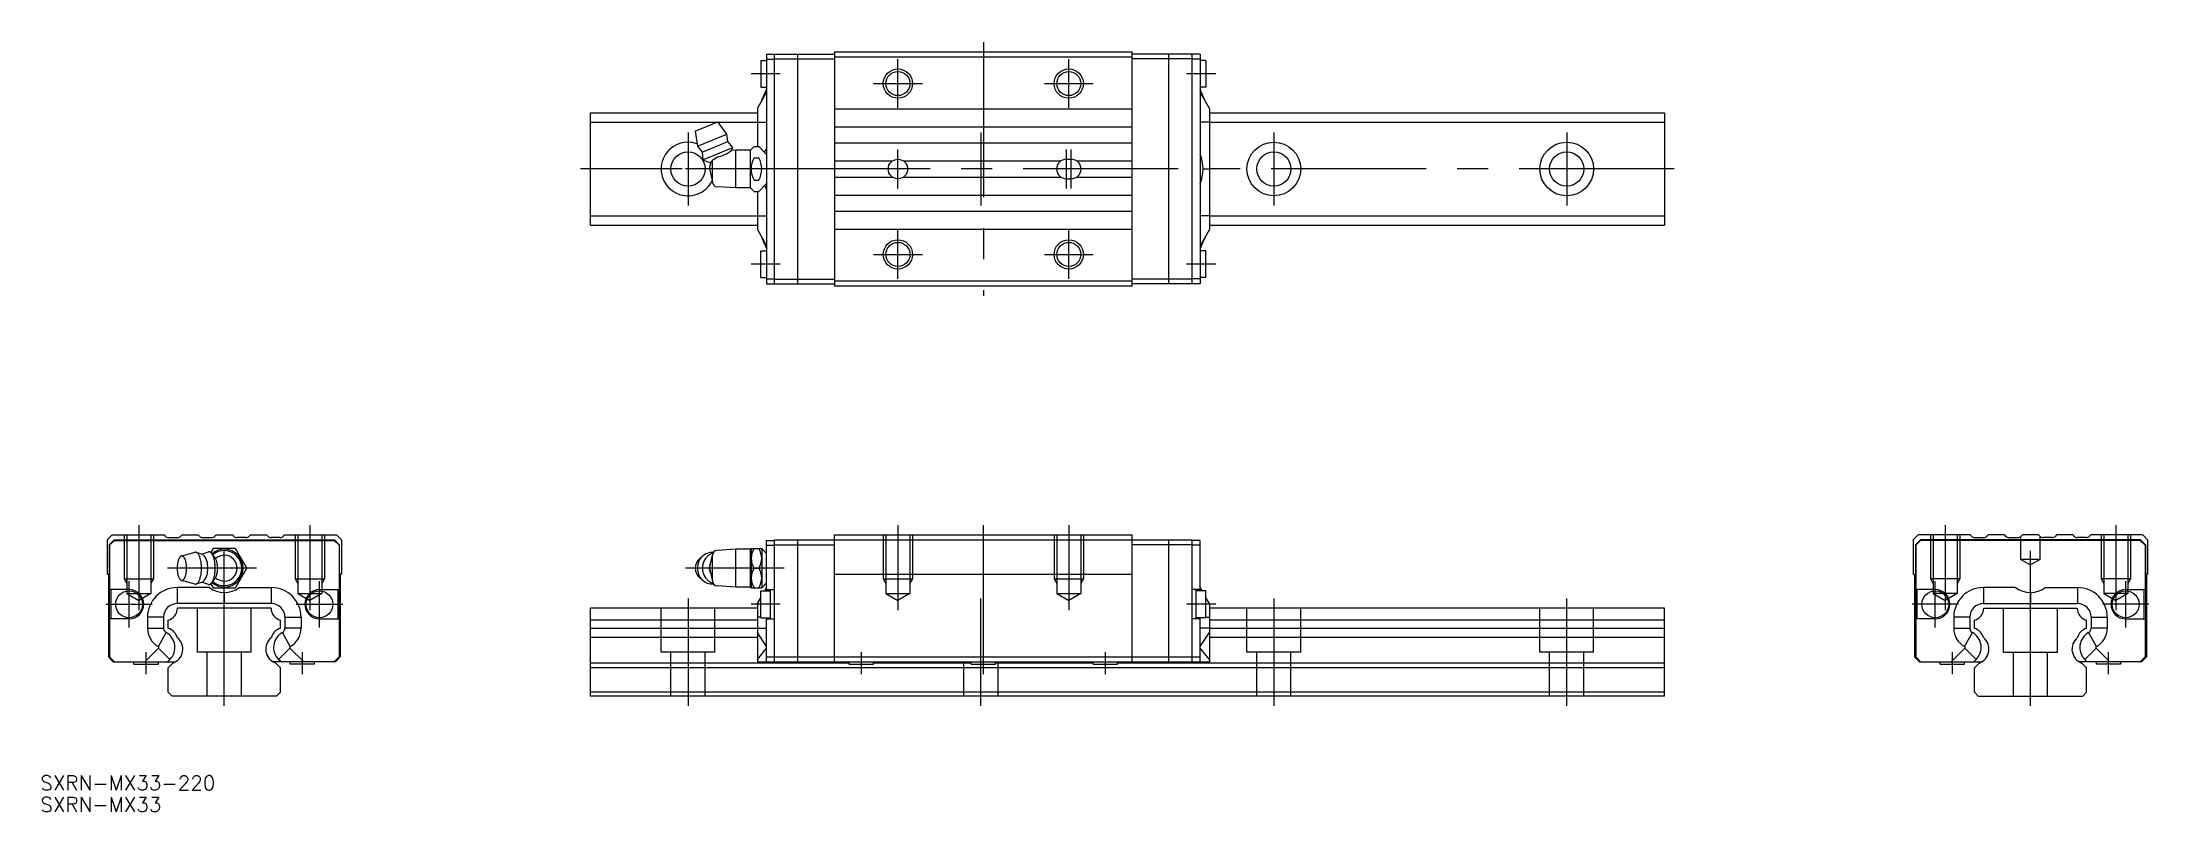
# Model space of a CAD drawing. Extents: x -37 to 394, y -24 to 134.
import ezdxf

# ---------------------------------------------------------------- set-up
doc = ezdxf.new("R2010")
doc.units = 0
doc.linetypes.add('CENTER', pattern=[50.8, 31.75, -6.35, 6.35, -6.35])
doc.linetypes.add('DASHED', pattern=[19.05, 12.7, -6.35])
doc.layers.get('0').update_dxf_attribs({"linetype": 'CONTINUOUS'})
doc.layers.add('CENTER', color=1, linetype='CENTER')
doc.styles.get("Standard").update_dxf_attribs({"font": 'txt.shx', "height": 3, "bigfont": 'bigfont.shx'})

# ---------------------------------------------------------------- blocks, each defined once
blk = doc.blocks.new('*U4')
at = {"color": 7, "linetype": 'CONTINUOUS'}
blk.add_text('SXRN-MX33-220', height=3, dxfattribs=at).set_placement((-37.7, -19.32))
blk = doc.blocks.new('*U5')
at = {"color": 7, "linetype": 'CONTINUOUS'}
blk.add_text('SXRN-MX33', height=3, dxfattribs=at).set_placement((-37.7, -23.75))

msp = doc.modelspace()

# ---------------------------------------------------------------- linework, layer by layer
at = {"color": 7, "linetype": 'CONTINUOUS'}
for p, q in [((109.9, 130.25), (111.1, 130.25)), ((109.9, 130.25), (109.9, 124.75)), ((111.1, 131.5), (111.1, 84.5)), ((111.1, 131.5), (112.7, 131.5)), ((111.1, 130.5), (112.7, 130.5)), ((112.7, 131.55), (125, 131.55)), ((112.7, 84.45), (112.7, 131.55)), ((112.7, 130.55), (125, 130.55)), ((117.5, 84.45), (117.5, 131.55)), ((125, 132), (125, 84)), ((125, 132), (186, 132)), ((125, 131), (186, 131)), ((186, 84), (186, 132)), ((198.3, 131.55), (186, 131.55)), ((198.3, 130.55), (186, 130.55)), ((193.5, 84.45), (193.5, 131.55)), ((198.3, 84.45), (198.3, 131.55)), ((199.9, 131.5), (198.3, 131.5)), ((199.9, 130.5), (198.3, 130.5)), ((199.9, 131.5), (199.9, 84.5)), ((201.1, 130.25), (199.9, 130.25)), ((201.1, 130.25), (201.1, 124.75)), ((109.2, 120.43), (111.1, 123.73)), ((109.9, 124.75), (111.1, 124.75)), ((110.15, 122.08), (111.1, 124.28)), ((201.1, 124.75), (199.9, 124.75)), ((200.85, 122.08), (199.9, 124.28)), ((201.8, 120.43), (199.9, 123.73)), ((75, 119.5), (109.2, 119.5)), ((75, 96.5), (75, 119.5)), ((75, 117.58), (100.98, 117.58)), ((96.49, 115.73), (101.11, 117.64)), ((102.96, 115.16), (101.11, 117.64)), ((101.15, 117.58), (109.2, 117.58)), ((109.2, 120.43), (109.2, 112.62)), ((109.2, 117.63), (111.1, 117.63)), ((125, 120.35), (186, 120.35)), ((125, 116.65), (186, 116.65)), ((201.8, 117.63), (199.9, 117.63)), ((201.8, 120.43), (201.8, 95.57)), ((201.8, 119.5), (295, 119.5)), ((201.8, 117.58), (295, 117.58)), ((295, 119.5), (295, 96.5)), ((96.49, 115.73), (96.94, 112.67)), ((96.94, 112.67), (102.96, 115.16)), ((96.94, 112.67), (97.91, 111.44)), ((97.91, 111.44), (103.14, 113.61)), ((98.01, 109.86), (104.18, 112.42)), ((103.14, 113.61), (102.96, 115.16)), ((104.18, 112.42), (103.14, 113.61)), ((103.91, 111.82), (104.18, 112.42)), ((107.8, 111.88), (108.54, 112.62)), ((108.54, 112.62), (109.48, 112.62)), ((109.48, 112.62), (111.1, 111)), ((125, 113.35), (186, 113.35)), ((97.91, 111.44), (98.01, 109.86)), ((98.01, 109.86), (99.4, 109.36)), ((99.4, 109.36), (99.88, 109.55)), ((99.4, 108), (99.74, 109.5)), ((99.4, 108), (100, 105.35)), ((99.88, 109.55), (100, 109.81)), ((100, 109.81), (100.88, 110.45)), ((100, 105.35), (100, 109.81)), ((104.8, 111.88), (103.91, 111.82)), ((104.8, 104.12), (104.8, 111.88)), ((107.8, 111.88), (104.8, 111.88)), ((107.8, 104.12), (107.8, 111.88)), ((108.54, 110.31), (109.48, 110.31)), ((110.64, 111.46), (111.1, 112.14)), ((125, 109.65), (136.87, 109.65)), ((139.13, 109.65), (171.37, 109.65)), ((172.5, 110), (173.5, 110)), ((174.63, 109.65), (186, 109.65)), ((200.49, 108), (201.8, 108)), ((104.8, 104.12), (100.94, 104.35)), ((107.8, 104.12), (104.8, 104.12)), ((107.8, 104.12), (108.54, 103.38)), ((108.54, 105.69), (109.48, 105.69)), ((109.48, 103.38), (111.1, 105)), ((110.64, 104.54), (111.1, 103.86)), ((125, 106.35), (136.87, 106.35)), ((139.13, 106.35), (171.37, 106.35)), ((172.5, 106), (173.5, 106)), ((174.63, 106.35), (186, 106.35)), ((108.54, 103.38), (109.48, 103.38)), ((109.2, 103.38), (109.2, 95.57)), ((125, 102.65), (186, 102.65)), ((125, 99.35), (186, 99.35)), ((75, 98.42), (109.2, 98.42)), ((75, 96.5), (109.2, 96.5)), ((109.2, 98.37), (111.1, 98.37)), ((109.2, 95.57), (111.1, 92.27)), ((125, 95.65), (186, 95.65)), ((201.8, 98.37), (199.9, 98.37)), ((201.8, 95.57), (199.9, 92.27)), ((201.8, 98.42), (295, 98.42)), ((201.8, 96.5), (295, 96.5)), ((109.9, 85.75), (109.9, 91.25)), ((109.9, 91.25), (111.1, 91.25)), ((110.15, 93.92), (111.1, 91.72)), ((200.85, 93.92), (199.9, 91.72)), ((201.1, 91.25), (199.9, 91.25)), ((201.1, 85.75), (201.1, 91.25)), ((109.9, 85.75), (111.1, 85.75)), ((111.1, 85.5), (112.7, 85.5)), ((111.1, 84.5), (112.7, 84.5)), ((112.7, 85.45), (125, 85.45)), ((112.7, 84.45), (125, 84.45)), ((186, 85), (125, 85)), ((186, 84), (125, 84)), ((198.3, 85.45), (186, 85.45)), ((198.3, 84.45), (186, 84.45)), ((199.9, 85.5), (198.3, 85.5)), ((199.9, 84.5), (198.3, 84.5)), ((201.1, 85.75), (199.9, 85.75)), ((-24, 32), (-23, 33)), ((-24, 32), (-24, 25)), ((-23.55, 31), (-22.55, 32)), ((-23.55, 31), (-23.55, 8)), ((-23.5, 30.9), (-22.5, 31.9)), ((-23.5, 30.9), (-23.5, 21.8)), ((-23, 33), (-12.35, 33)), ((-22.55, 32), (22.55, 32)), ((-22.5, 31.9), (22.5, 31.9)), ((-12.35, 33), (-12.09, 32.74)), ((-11.39, 32.45), (-9.61, 32.45)), ((-8.65, 33), (-8.91, 32.74)), ((-8.65, 33), (-5.35, 33)), ((-5.35, 33), (-5.09, 32.74)), ((-4.39, 32.45), (-2.61, 32.45)), ((-1.65, 33), (-1.91, 32.74)), ((-1.65, 33), (1.65, 33)), ((1.65, 33), (1.91, 32.74)), ((4.39, 32.45), (2.61, 32.45)), ((5.35, 33), (5.09, 32.74)), ((5.35, 33), (8.65, 33)), ((8.65, 33), (8.91, 32.74)), ((11.39, 32.45), (9.61, 32.45)), ((12.35, 33), (12.09, 32.74)), ((12.35, 33), (23, 33)), ((23.5, 30.9), (22.5, 31.9)), ((23.55, 31), (22.55, 32)), ((24, 32), (23, 33)), ((23.5, 30.9), (23.5, 21.8)), ((23.55, 31), (23.55, 8)), ((24, 32), (24, 25)), ((111.1, 21.55), (111.1, 31.9)), ((111.1, 31.9), (112.7, 31.9)), ((111.1, 30.9), (112.7, 30.9)), ((112.7, 32), (198.3, 32)), ((112.7, 7), (112.7, 32)), ((112.7, 31), (125, 31)), ((117.5, 7), (117.5, 32)), ((125, 33), (186, 33)), ((125, 7), (125, 33)), ((186, 7), (186, 33)), ((198.3, 31), (186, 31)), ((193.5, 7), (193.5, 32)), ((198.3, 7), (198.3, 32)), ((199.9, 31.9), (198.3, 31.9)), ((199.9, 30.9), (198.3, 30.9)), ((199.9, 21.55), (199.9, 31.9)), ((346, 32), (347, 33)), ((346, 32), (346, 25)), ((346.45, 31), (347.45, 32)), ((346.45, 31), (346.45, 8)), ((346.5, 30.9), (347.5, 31.9)), ((346.5, 30.9), (346.5, 21.8)), ((357.65, 33), (347, 33)), ((392.55, 32), (347.45, 32)), ((392.5, 31.9), (347.5, 31.9)), ((357.65, 33), (357.91, 32.74)), ((358.61, 32.45), (360.39, 32.45)), ((361.35, 33), (361.09, 32.74)), ((364.65, 33), (361.35, 33)), ((364.65, 33), (364.91, 32.74)), ((365.61, 32.45), (367.39, 32.45)), ((368.35, 33), (368.09, 32.74)), ((371.65, 33), (368.35, 33)), ((371.65, 33), (371.91, 32.74)), ((374.39, 32.45), (372.61, 32.45)), ((375.35, 33), (375.09, 32.74)), ((378.65, 33), (375.35, 33)), ((378.65, 33), (378.91, 32.74)), ((381.39, 32.45), (379.61, 32.45)), ((382.35, 33), (382.09, 32.74)), ((393, 33), (382.35, 33)), ((393.5, 30.9), (392.5, 31.9)), ((393.55, 31), (392.55, 32)), ((394, 32), (393, 33)), ((393.5, 30.9), (393.5, 21.8)), ((393.55, 31), (393.55, 8)), ((394, 32), (394, 25)), ((-6.04, 29.44), (-8.78, 28.69)), ((-4.4, 29.02), (-5.77, 29.44)), ((-3.32, 29.51), (-4.54, 29.06)), ((-2.31, 30.2), (-2.77, 29.4)), ((-1.83, 28.21), (-2.56, 29.18)), ((2.31, 30.2), (-2.31, 30.2)), ((4.62, 26.2), (2.31, 30.2)), ((2.31, 22.2), (4.62, 26.2)), ((98.11, 28.78), (97.39, 28.18)), ((98.59, 28.15), (98.4, 27.85)), ((99.4, 26.2), (100, 28.85)), ((99.4, 26.2), (100, 23.55)), ((100, 23.55), (100, 28.85)), ((104.8, 30.07), (100.94, 29.85)), ((104.8, 22.32), (104.8, 30.07)), ((107.8, 30.07), (104.8, 30.07)), ((107.8, 30.07), (107.92, 30.2)), ((107.8, 22.32), (107.8, 30.07)), ((107.92, 30.2), (107.92, 22.2)), ((107.92, 30.2), (110.1, 30.2)), ((108.54, 26.2), (109.48, 26.2)), ((110.1, 30.2), (110.1, 22.2)), ((110.1, 30.2), (111.1, 29.2)), ((-24, 25), (-23.75, 25)), ((-23.75, 25), (-23.75, 8)), ((-19.5, 21.8), (-23.5, 21.8)), ((-23.25, 21.8), (-23.25, 15.8)), ((-3.04, 22.23), (-9.63, 22.23)), ((-9.63, 22.23), (-9.63, 18.93)), ((-8.78, 23.71), (-6.04, 22.96)), ((-5.77, 22.96), (-4.4, 23.38)), ((-4.54, 23.34), (-3.32, 22.89)), ((-2.77, 23), (-2.31, 22.2)), ((-2.56, 23.22), (-1.83, 24.19)), ((-2.31, 22.2), (2.31, 22.2)), ((3.04, 22.23), (9.63, 22.23)), ((9.63, 22.23), (9.63, 18.93)), ((19.5, 21.8), (23.5, 21.8)), ((23.25, 21.8), (23.25, 15.8)), ((23.75, 25), (23.75, 8)), ((24, 25), (23.75, 25)), ((97.39, 24.22), (98.11, 23.62)), ((98.4, 24.55), (98.59, 24.25)), ((104.8, 22.32), (100.94, 22.55)), ((107.8, 22.32), (104.8, 22.32)), ((107.92, 22.2), (107.8, 22.32)), ((107.92, 22.2), (110.1, 22.2)), ((110.1, 22.2), (111.1, 23.2)), ((110.71, 21.55), (111.1, 22.23)), ((111.1, 21.8), (112.7, 21.8)), ((111.9, 15.8), (111.9, 21.8)), ((125, 25), (186, 25)), ((199.9, 21.8), (198.3, 21.8)), ((199.1, 15.8), (199.1, 21.8)), ((200.29, 21.55), (199.9, 22.23)), ((346, 25), (346.25, 25)), ((346.25, 25), (346.25, 8)), ((350.5, 21.8), (346.5, 21.8)), ((346.75, 21.8), (346.75, 15.8)), ((366.96, 22.23), (360.37, 22.23)), ((360.37, 22.23), (360.37, 18.93)), ((373.04, 22.23), (379.63, 22.23)), ((379.63, 22.23), (379.63, 18.93)), ((389.5, 21.8), (393.5, 21.8)), ((393.25, 21.8), (393.25, 15.8)), ((393.75, 25), (393.75, 8)), ((394, 25), (393.75, 25)), ((9.63, 18.93), (-9.63, 18.93)), ((9.59, 18), (-9.59, 18)), ((0, 21.2), (0, 18.93)), ((109.2, 18), (75, 18)), ((75, 0), (75, 18)), ((109.2, 18.93), (109.9, 20.15)), ((109.2, 18.93), (109.2, 7)), ((109.9, 16.05), (109.9, 21.55)), ((109.9, 21.55), (111.9, 21.55)), ((201.1, 21.55), (199.1, 21.55)), ((201.1, 16.05), (201.1, 21.55)), ((201.8, 18.93), (201.1, 20.15)), ((201.8, 18.93), (201.8, 7)), ((295, 18), (201.8, 18)), ((295, 0), (295, 18)), ((360.37, 18.93), (379.63, 18.93)), ((360.42, 18), (379.58, 18)), ((370, 21.2), (370, 18.93)), ((-23.5, 15.8), (-23.5, 8)), ((-19.5, 15.8), (-23.5, 15.8)), ((-12.43, 16.13), (-15.73, 16.13)), ((-15.73, 16.13), (-15.73, 13.9)), ((-15.73, 13.9), (-12.43, 13.9)), ((-13.51, 10.14), (-11.91, 13.02)), ((-12.43, 16.13), (-12.43, 13.9)), ((-11.5, 13.85), (-11.5, 15.57)), ((11.5, 13.85), (11.5, 15.57)), ((13.51, 10.14), (11.91, 13.02)), ((12.43, 16.13), (15.73, 16.13)), ((12.43, 16.13), (12.43, 13.9)), ((15.73, 13.9), (12.43, 13.9)), ((15.73, 16.13), (15.73, 13.9)), ((19.5, 15.8), (23.5, 15.8)), ((23.5, 15.8), (23.5, 8)), ((109.2, 15.57), (75, 15.57)), ((109.2, 13.85), (75, 13.85)), ((109.9, 16.13), (109.2, 16.13)), ((109.2, 13.9), (111.1, 13.9)), ((111.1, 10.14), (109.2, 13.02)), ((109.9, 16.05), (111.9, 16.05)), ((111.1, 7), (111.1, 16.05)), ((111.1, 15.8), (112.7, 15.8)), ((199.9, 15.8), (198.3, 15.8)), ((201.1, 16.05), (199.1, 16.05)), ((199.9, 7), (199.9, 16.05)), ((201.8, 13.9), (199.9, 13.9)), ((199.9, 10.14), (201.8, 13.02)), ((201.1, 16.13), (201.8, 16.13)), ((295, 15.57), (201.8, 15.57)), ((295, 13.85), (201.8, 13.85)), ((346.5, 15.8), (346.5, 8)), ((350.5, 15.8), (346.5, 15.8)), ((357.57, 16.13), (354.27, 16.13)), ((354.27, 16.13), (354.27, 13.9)), ((354.27, 13.9), (357.57, 13.9)), ((356.49, 10.14), (358.09, 13.02)), ((357.57, 16.13), (357.57, 13.9)), ((358.5, 13.85), (358.5, 15.57)), ((381.5, 13.85), (381.5, 15.57)), ((383.51, 10.14), (381.91, 13.02)), ((382.43, 16.13), (385.73, 16.13)), ((382.43, 16.13), (382.43, 13.9)), ((385.73, 13.9), (382.43, 13.9)), ((385.73, 16.13), (385.73, 13.9)), ((389.5, 15.8), (393.5, 15.8)), ((393.5, 15.8), (393.5, 8)), ((-16.28, 7), (-13.46, 9.82)), ((-13.46, 9.82), (-11.13, 7.49)), ((13.46, 9.82), (11.13, 7.49)), ((16.28, 7), (13.46, 9.82)), ((109.2, 11.96), (75, 11.96)), ((109.2, 7.49), (111.1, 9.82)), ((201.8, 7.49), (199.9, 9.82)), ((295, 11.96), (201.8, 11.96)), ((353.72, 7), (356.54, 9.82)), ((356.54, 9.82), (358.87, 7.49)), ((383.46, 9.82), (381.13, 7.49)), ((386.28, 7), (383.46, 9.82)), ((-22.75, 7), (-23.75, 8)), ((-22.55, 7), (-23.55, 8)), ((-22.5, 7), (-23.5, 8)), ((-22.75, 7), (-10, 7)), ((-18.5, 6.5), (-18.5, 7)), ((-18.5, 6.5), (-13.5, 6.5)), ((-13.5, 6.5), (-13.5, 7)), ((-11.62, 7), (-11.13, 7.49)), ((-11.5, 5.8), (-10.54, 6.76)), ((-11.5, 0.8), (-11.5, 5.8)), ((22.75, 7), (10, 7)), ((11.5, 5.8), (10.54, 6.76)), ((11.62, 7), (11.13, 7.49)), ((11.5, 0.8), (11.5, 5.8)), ((13.5, 6.5), (13.5, 7)), ((18.5, 6.5), (13.5, 6.5)), ((18.5, 6.5), (18.5, 7)), ((22.5, 7), (23.5, 8)), ((22.55, 7), (23.55, 8)), ((22.75, 7), (23.75, 8)), ((128, 6.76), (75, 6.76)), ((295, 5.8), (75, 5.8)), ((109.2, 7), (201.8, 7)), ((111.1, 8), (199.9, 8)), ((128, 6.5), (128, 7)), ((128, 6.5), (133, 6.5)), ((133, 6.5), (133, 7)), ((153, 6.76), (133, 6.76)), ((153, 6.5), (153, 7)), ((153, 6.5), (158, 6.5)), ((158, 6.5), (158, 7)), ((178, 6.76), (158, 6.76)), ((178, 6.5), (178, 7)), ((178, 6.5), (183, 6.5)), ((183, 6.5), (183, 7)), ((295, 6.76), (183, 6.76)), ((347.25, 7), (346.25, 8)), ((347.45, 7), (346.45, 8)), ((347.5, 7), (346.5, 8)), ((347.25, 7), (360, 7)), ((351.5, 6.5), (351.5, 7)), ((351.5, 6.5), (356.5, 6.5)), ((356.5, 6.5), (356.5, 7)), ((358.38, 7), (358.87, 7.49)), ((358.5, 5.8), (359.46, 6.76)), ((358.5, 0.8), (358.5, 5.8)), ((392.75, 7), (380, 7)), ((381.5, 5.8), (380.54, 6.76)), ((381.62, 7), (381.13, 7.49)), ((381.5, 0.8), (381.5, 5.8)), ((383.5, 6.5), (383.5, 7)), ((388.5, 6.5), (383.5, 6.5)), ((388.5, 6.5), (388.5, 7)), ((392.5, 7), (393.5, 8)), ((392.55, 7), (393.55, 8)), ((392.75, 7), (393.75, 8)), ((-10.7, 0), (-11.5, 0.8)), ((10.7, 0), (-10.7, 0)), ((10.7, 0), (11.5, 0.8)), ((295, 0.8), (75, 0.8)), ((295, 0), (75, 0)), ((359.3, 0), (358.5, 0.8)), ((359.3, 0), (380.7, 0)), ((380.7, 0), (381.5, 0.8))]:
    msp.add_line(p, q, dxfattribs=at)
at = {"color": 3, "linetype": 'DASHED'}
for p, q in [((-20.5, 33), (-20.5, 24)), ((-19.96, 33), (-19.96, 21)), ((-15.04, 33), (-15.04, 21)), ((-14.5, 33), (-14.5, 24)), ((14.5, 33), (14.5, 24)), ((15.04, 33), (15.04, 21)), ((19.96, 33), (19.96, 21)), ((20.5, 33), (20.5, 24)), ((135, 33), (135, 24)), ((135.54, 33), (135.54, 21)), ((140.46, 33), (140.46, 21)), ((141, 33), (141, 24)), ((170, 33), (170, 24)), ((170.54, 33), (170.54, 21)), ((175.46, 33), (175.46, 21)), ((176, 33), (176, 24)), ((349.5, 33), (349.5, 24)), ((350.04, 33), (350.04, 21)), ((354.96, 33), (354.96, 21)), ((355.5, 33), (355.5, 24)), ((368, 28), (368, 32.66)), ((372, 28), (372, 32.66)), ((384.5, 33), (384.5, 24)), ((385.04, 33), (385.04, 21)), ((389.96, 33), (389.96, 21)), ((390.5, 33), (390.5, 24)), ((368, 28), (370, 26.85)), ((372, 28), (368, 28)), ((372, 28), (370, 26.85)), ((-20.5, 24), (-14.5, 24)), ((-20.5, 24), (-19.96, 23.06)), ((-14.5, 24), (-15.04, 23.06)), ((14.5, 24), (20.5, 24)), ((14.5, 24), (15.04, 23.06)), ((20.5, 24), (19.96, 23.06)), ((135, 24), (135.54, 23.06)), ((135, 24), (141, 24)), ((141, 24), (140.46, 23.06)), ((170, 24), (176, 24)), ((170, 24), (170.54, 23.06)), ((176, 24), (175.46, 23.06)), ((355.5, 24), (349.5, 24)), ((349.5, 24), (350.04, 23.06)), ((355.5, 24), (354.96, 23.06)), ((390.5, 24), (384.5, 24)), ((384.5, 24), (385.04, 23.06)), ((390.5, 24), (389.96, 23.06)), ((-19.96, 21), (-15.04, 21)), ((-19.96, 21), (-17.5, 19.58)), ((-15.04, 21), (-17.5, 19.58)), ((-5.5, 9), (-5.5, 18)), ((5.5, 9), (5.5, 18)), ((15.04, 21), (19.96, 21)), ((15.04, 21), (17.5, 19.58)), ((19.96, 21), (17.5, 19.58)), ((89.5, 9), (89.5, 18)), ((100.5, 9), (100.5, 18)), ((135.54, 21), (140.46, 21)), ((135.54, 21), (138, 19.58)), ((140.46, 21), (138, 19.58)), ((170.54, 21), (175.46, 21)), ((170.54, 21), (173, 19.58)), ((175.46, 21), (173, 19.58)), ((209.5, 9), (209.5, 18)), ((220.5, 9), (220.5, 18)), ((269.5, 9), (269.5, 18)), ((280.5, 9), (280.5, 18)), ((350.04, 21), (352.5, 19.58)), ((354.96, 21), (350.04, 21)), ((354.96, 21), (352.5, 19.58)), ((364.5, 9), (364.5, 18)), ((375.5, 9), (375.5, 18)), ((389.96, 21), (385.04, 21)), ((385.04, 21), (387.5, 19.58)), ((389.96, 21), (387.5, 19.58)), ((5.5, 9), (-5.5, 9)), ((-3.5, 0), (-3.5, 9)), ((3.5, 0), (3.5, 9)), ((100.5, 9), (89.5, 9)), ((91.5, 0), (91.5, 9)), ((98.5, 0), (98.5, 9)), ((220.5, 9), (209.5, 9)), ((211.5, 0), (211.5, 9)), ((218.5, 0), (218.5, 9)), ((280.5, 9), (269.5, 9)), ((271.5, 0), (271.5, 9)), ((278.5, 0), (278.5, 9)), ((364.5, 9), (375.5, 9)), ((366.5, 0), (366.5, 9)), ((373.5, 0), (373.5, 9)), ((151.5, 0), (151.5, 7)), ((158.5, 0), (158.5, 7))]:
    msp.add_line(p, q, dxfattribs=at)
at = {"color": 7, "linetype": 'CONTINUOUS', "flags": 128}
for points in [[(-7.73, 26.2), (-7.73, 26.35), (-7.73, 26.5), (-7.74, 26.65), (-7.76, 26.8), (-7.77, 26.94), (-7.79, 27.09), (-7.81, 27.23), (-7.84, 27.36), (-7.87, 27.49), (-7.9, 27.62), (-7.93, 27.74), (-7.97, 27.86), (-8.01, 27.97), (-8.05, 28.07), (-8.09, 28.17), (-8.14, 28.26), (-8.19, 28.34), (-8.24, 28.41), (-8.29, 28.48), (-8.35, 28.54), (-8.4, 28.59), (-8.46, 28.63), (-8.51, 28.66), (-8.57, 28.68), (-8.63, 28.7), (-8.68, 28.7), (-8.74, 28.7), (-8.8, 28.68), (-8.86, 28.66), (-8.91, 28.63), (-8.97, 28.59), (-9.02, 28.54), (-9.08, 28.48), (-9.13, 28.41), (-9.18, 28.34), (-9.23, 28.26), (-9.27, 28.17), (-9.32, 28.07), (-9.36, 27.97), (-9.4, 27.86), (-9.44, 27.74), (-9.47, 27.62), (-9.5, 27.49), (-9.53, 27.36), (-9.56, 27.23), (-9.58, 27.09), (-9.6, 26.94), (-9.61, 26.8), (-9.63, 26.65), (-9.63, 26.5), (-9.64, 26.35), (-9.64, 26.2), (-9.64, 26.05), (-9.63, 25.9), (-9.63, 25.75), (-9.61, 25.6), (-9.6, 25.46), (-9.58, 25.31), (-9.56, 25.17), (-9.53, 25.04), (-9.5, 24.91), (-9.47, 24.78), (-9.44, 24.66), (-9.4, 24.54), (-9.36, 24.43), (-9.32, 24.33), (-9.27, 24.23), (-9.23, 24.14), (-9.18, 24.06), (-9.13, 23.99), (-9.08, 23.92), (-9.02, 23.86), (-8.97, 23.81), (-8.91, 23.77), (-8.86, 23.74), (-8.8, 23.72), (-8.74, 23.7), (-8.68, 23.7), (-8.63, 23.7), (-8.57, 23.72), (-8.51, 23.74), (-8.46, 23.77), (-8.4, 23.81), (-8.35, 23.86), (-8.29, 23.92), (-8.24, 23.99), (-8.19, 24.06), (-8.14, 24.14), (-8.09, 24.23), (-8.05, 24.33), (-8.01, 24.43), (-7.97, 24.54), (-7.93, 24.66), (-7.9, 24.78), (-7.87, 24.91), (-7.84, 25.04), (-7.81, 25.17), (-7.79, 25.31), (-7.77, 25.46), (-7.76, 25.6), (-7.74, 25.75), (-7.73, 25.9), (-7.73, 26.05), (-7.73, 26.2)], [(-4.67, 26.2), (-4.67, 26.37), (-4.67, 26.54), (-4.68, 26.71), (-4.69, 26.88), (-4.71, 27.05), (-4.73, 27.22), (-4.75, 27.38), (-4.77, 27.54), (-4.8, 27.69), (-4.84, 27.84), (-4.87, 27.99), (-4.91, 28.13), (-4.95, 28.27), (-4.99, 28.4), (-5.04, 28.52), (-5.08, 28.64), (-5.13, 28.75), (-5.19, 28.85), (-5.24, 28.95), (-5.3, 29.04), (-5.36, 29.12), (-5.42, 29.19), (-5.48, 29.26), (-5.54, 29.31), (-5.6, 29.36), (-5.67, 29.4), (-5.73, 29.43), (-5.8, 29.45), (-5.86, 29.46), (-5.93, 29.46), (-6, 29.45), (-6.04, 29.44)], [(-6.04, 22.96), (-6, 22.95), (-5.93, 22.94), (-5.86, 22.94), (-5.8, 22.95), (-5.73, 22.97), (-5.67, 23), (-5.6, 23.04), (-5.54, 23.09), (-5.48, 23.14), (-5.42, 23.21), (-5.36, 23.28), (-5.3, 23.36), (-5.24, 23.45), (-5.19, 23.55), (-5.13, 23.65), (-5.08, 23.76), (-5.04, 23.88), (-4.99, 24), (-4.95, 24.13), (-4.91, 24.27), (-4.87, 24.41), (-4.84, 24.56), (-4.8, 24.71), (-4.77, 24.86), (-4.75, 25.02), (-4.73, 25.18), (-4.71, 25.35), (-4.69, 25.52), (-4.68, 25.69), (-4.67, 25.86), (-4.67, 26.03), (-4.67, 26.2)], [(-1.86, 26.2), (-1.86, 26.37), (-1.87, 26.55), (-1.88, 26.72), (-1.89, 26.89), (-1.91, 27.06), (-1.92, 27.22), (-1.95, 27.39), (-1.97, 27.55), (-2, 27.7), (-2.03, 27.86), (-2.07, 28.01), (-2.1, 28.15), (-2.14, 28.29), (-2.19, 28.42), (-2.23, 28.55), (-2.28, 28.67), (-2.33, 28.78), (-2.38, 28.89), (-2.44, 28.99), (-2.49, 29.08), (-2.55, 29.16), (-2.61, 29.24), (-2.67, 29.31), (-2.73, 29.37), (-2.8, 29.42), (-2.86, 29.46), (-2.93, 29.49), (-2.99, 29.52), (-3.06, 29.53), (-3.12, 29.54), (-3.19, 29.54), (-3.26, 29.53), (-3.32, 29.51)], [(-3.32, 22.89), (-3.26, 22.87), (-3.19, 22.86), (-3.12, 22.86), (-3.06, 22.87), (-2.99, 22.88), (-2.93, 22.91), (-2.86, 22.94), (-2.8, 22.98), (-2.73, 23.03), (-2.67, 23.09), (-2.61, 23.16), (-2.55, 23.24), (-2.49, 23.32), (-2.44, 23.41), (-2.38, 23.51), (-2.33, 23.62), (-2.28, 23.73), (-2.23, 23.85), (-2.19, 23.98), (-2.14, 24.11), (-2.1, 24.25), (-2.07, 24.39), (-2.03, 24.54), (-2, 24.7), (-1.97, 24.85), (-1.95, 25.01), (-1.92, 25.18), (-1.91, 25.34), (-1.89, 25.51), (-1.88, 25.68), (-1.87, 25.85), (-1.86, 26.03), (-1.86, 26.2)], [(98.01, 26.2), (98.02, 26.37), (98.03, 26.55), (98.05, 26.72), (98.08, 26.89), (98.12, 27.06), (98.16, 27.22), (98.21, 27.39), (98.28, 27.55), (98.34, 27.7), (98.42, 27.86), (98.5, 28.01), (98.59, 28.15), (98.69, 28.29), (98.79, 28.42), (98.9, 28.55), (99.02, 28.67), (99.14, 28.78), (99.27, 28.89), (99.4, 28.99), (99.53, 29.08), (99.67, 29.16), (99.82, 29.24), (99.96, 29.31), (100.11, 29.37), (100.15, 29.38)], [(100.15, 23.02), (100.11, 23.03), (99.96, 23.09), (99.82, 23.16), (99.67, 23.24), (99.53, 23.32), (99.4, 23.41), (99.27, 23.51), (99.14, 23.62), (99.02, 23.73), (98.9, 23.85), (98.79, 23.98), (98.69, 24.11), (98.59, 24.25), (98.5, 24.39), (98.42, 24.54), (98.34, 24.7), (98.28, 24.85), (98.21, 25.01), (98.16, 25.18), (98.12, 25.34), (98.08, 25.51), (98.05, 25.68), (98.03, 25.85), (98.02, 26.03), (98.01, 26.2)], [(99.4, 26.21), (99.41, 26.34), (99.42, 26.48), (99.44, 26.63), (99.47, 26.77), (99.51, 26.9), (99.55, 27.04), (99.6, 27.17), (99.63, 27.22)], [(99.63, 25.18), (99.6, 25.23), (99.55, 25.36), (99.51, 25.5), (99.47, 25.63), (99.44, 25.77), (99.42, 25.92), (99.41, 26.06), (99.4, 26.19)]]:
    msp.add_lwpolyline(points, dxfattribs=at)
at = {"color": 3, "linetype": 'CONTINUOUS'}
for centre in [(138, 125.5), (173, 125.5), (138, 90.5), (173, 90.5)]:
    msp.add_circle(centre, 3, dxfattribs=at)
at = {"color": 7, "linetype": 'CONTINUOUS'}
for centre, radius in [((138, 125.5), 2.46), ((173, 125.5), 2.46), ((215, 108), 5.5), ((275, 108), 5.5), ((95, 108), 3.5), ((138, 108), 2), ((215, 108), 3.5), ((275, 108), 3.5), ((138, 90.5), 2.46), ((173, 90.5), 2.46), ((-19.5, 18.8), 2.75), ((19.5, 18.8), 2.75), ((350.5, 18.8), 2.75), ((389.5, 18.8), 2.75)]:
    msp.add_circle(centre, radius, dxfattribs=at)
for centre, radius, start, end in [((95, 108), 5.5, 70.1802, 334.0411), ((99.48, 117.55), 7.24, 281.1312, 307.648), ((112.54, 108), 4.62, 150, 210), ((105.48, 108), 4.62, 330, 30), ((172.5, 108), 2, 90, 270), ((173.5, 108), 2, 270, 90), ((192.37, 108), 8.12, 338.0304, 21.9696), ((101, 105.35), 1, 180, 266.6374), ((-11.39, 33.45), 1, 225, 270), ((-9.61, 33.45), 1, 270, 315), ((-4.39, 33.45), 1, 225, 270), ((-2.61, 33.45), 1, 270, 315), ((2.61, 33.45), 1, 225, 270), ((4.39, 33.45), 1, 270, 315), ((9.61, 33.45), 1, 225, 270), ((11.39, 33.45), 1, 270, 315), ((358.61, 33.45), 1, 225, 270), ((360.39, 33.45), 1, 270, 315), ((365.61, 33.45), 1, 225, 270), ((367.39, 33.45), 1, 270, 315), ((372.61, 33.45), 1, 225, 270), ((374.39, 33.45), 1, 270, 315), ((379.61, 33.45), 1, 225, 270), ((381.39, 33.45), 1, 270, 315), ((-6.54, 26.72), 3.14, 350.4881, 47.0805), ((-6.54, 25.68), 3.14, 312.9195, 9.5119), ((0, 26.2), 3.88, 229.215, 130.785), ((0, 26.2), 3.59, 228.9514, 131.0486), ((-4.93, 26.42), 3.58, 356.5191, 29.9568), ((-4.93, 25.98), 3.58, 330.0432, 3.4809), ((0, 26.2), 2.65, 227.3474, 132.6525), ((99.12, 26.2), 2.63, 131.2066, 228.7934), ((100.04, 26.34), 3.1, 87.104, 182.6735), ((100.04, 26.06), 3.11, 177.3865, 272.8366), ((100.93, 26.2), 3.03, 146.9261, 213.0739), ((101, 28.85), 1, 93.3626, 180), ((111.47, 28.2), 3.54, 145.6158, 214.3842), ((111.47, 24.2), 3.54, 145.6158, 214.3842), ((106.56, 28.2), 3.54, 325.6158, 34.3842), ((106.56, 24.2), 3.54, 325.6158, 34.3842), ((-19.5, 18.8), 3, 270, 90), ((-9.63, 16.13), 6.1, 90, 180), ((0, 26.2), 5, 232.5609, 307.4391), ((9.63, 16.13), 6.1, 360, 90), ((19.5, 18.8), 3, 90, 270), ((101, 23.55), 1, 180, 266.6374), ((350.5, 18.8), 3, 270, 90), ((360.37, 16.13), 6.1, 90, 180), ((370, 26.2), 5, 232.5609, 307.4391), ((379.63, 16.13), 6.1, 360, 90), ((389.5, 18.8), 3, 90, 270), ((-9.63, 16.13), 2.8, 90, 180), ((-12.09, 18), 2.5, 283.5327, 0), ((12.09, 18), 2.5, 180, 256.4673), ((9.63, 16.13), 2.8, 360, 90), ((360.37, 16.13), 2.8, 90, 180), ((357.92, 18), 2.5, 283.5327, 0), ((382.08, 18), 2.5, 180, 256.4673), ((379.63, 16.13), 2.8, 360, 90), ((-11.43, 13.9), 4.3, 180, 241.1041), ((-11.43, 13.9), 1, 180, 241.1041), ((-13.6, 9.96), 3.5, 315, 61.1041), ((-12.09, 11.42), 2.5, 12.5019, 76.4673), ((12.09, 11.42), 2.5, 103.5327, 167.4981), ((13.6, 9.96), 3.5, 118.8959, 225), ((11.43, 13.9), 1, 298.8959, 0), ((11.43, 13.9), 4.3, 298.8959, 0), ((358.57, 13.9), 4.3, 180, 241.1041), ((358.57, 13.9), 1, 180, 241.1041), ((356.4, 9.96), 3.5, 315, 61.1041), ((357.92, 11.42), 2.5, 12.5019, 76.4673), ((382.08, 11.42), 2.5, 103.5327, 167.4981), ((383.6, 9.96), 3.5, 118.8959, 225), ((381.43, 13.9), 1, 298.8959, 0), ((381.43, 13.9), 4.3, 298.8959, 0), ((-13.6, 9.96), 0.2, 315, 61.1041), ((-11.5, 9.6), 3, 288.5944, 51.7879), ((11.5, 9.6), 3, 128.2121, 251.4056), ((13.6, 9.96), 0.2, 118.8959, 225), ((356.4, 9.96), 0.2, 315, 61.1041), ((358.5, 9.6), 3, 288.5944, 51.7879), ((381.5, 9.6), 3, 128.2121, 251.4056), ((383.6, 9.96), 0.2, 118.8959, 225)]:
    msp.add_arc(centre, radius, start, end, dxfattribs=at)
at = {"layer": 'CENTER', "color": 1, "linetype": 'CENTER'}
for p, q in [((155.5, 134), (155.5, 82)), ((138, 120.5), (138, 130.5)), ((173, 120.5), (173, 130.5)), ((113.9, 127.5), (107.9, 127.5)), ((133, 125.5), (143, 125.5)), ((168, 125.5), (178, 125.5)), ((203.1, 127.5), (197.1, 127.5)), ((95, 115.5), (95, 100.5)), ((155, 115.5), (155, 100.5)), ((215, 115.5), (215, 100.5)), ((275, 115.5), (275, 100.5)), ((297, 108), (73, 108)), ((112.7, 108), (94.49, 108)), ((138, 104), (138, 112)), ((172.5, 104), (172.5, 112)), ((173.5, 104), (173.5, 112)), ((138, 85.5), (138, 95.5)), ((173, 85.5), (173, 95.5)), ((113.9, 88.5), (107.9, 88.5)), ((133, 90.5), (143, 90.5)), ((168, 90.5), (178, 90.5)), ((203.1, 88.5), (197.1, 88.5)), ((-17.5, 35), (-17.5, 17.58)), ((0, -2), (0, 35)), ((17.5, 35), (17.5, 17.58)), ((138, 35), (138, 17.58)), ((155.5, 4.5), (155.5, 35)), ((173, 35), (173, 17.58)), ((352.5, 35), (352.5, 17.58)), ((370, -2), (370, 35)), ((387.5, 35), (387.5, 17.58)), ((6.62, 26.2), (-11.64, 26.2)), ((114.7, 26.2), (94.49, 26.2)), ((-19.5, 14.05), (-19.5, 23.55)), ((19.5, 14.05), (19.5, 23.55)), ((350.5, 14.05), (350.5, 23.55)), ((389.5, 14.05), (389.5, 23.55)), ((-24.25, 18.8), (-14.75, 18.8)), ((14.75, 18.8), (24.25, 18.8)), ((95, 20), (95, -2)), ((113.9, 18.8), (107.9, 18.8)), ((155, -2), (155, 20)), ((203.1, 18.8), (197.1, 18.8)), ((215, 20), (215, -2)), ((275, -2), (275, 20)), ((355.25, 18.8), (345.75, 18.8)), ((394.25, 18.8), (384.75, 18.8)), ((-16, 4.5), (-16, 9)), ((16, 4.5), (16, 9)), ((130.5, 4.5), (130.5, 9)), ((180.5, 4.5), (180.5, 9)), ((354, 4.5), (354, 9)), ((386, 4.5), (386, 9))]:
    msp.add_line(p, q, dxfattribs=at)

# ---------------------------------------------------------------- block references
at = {"color": 7, "linetype": 'CONTINUOUS'}
for name in ['*U4', '*U5']:
    msp.add_blockref(name, (0, 0), dxfattribs=at)

doc.saveas('drawing.dxf')
